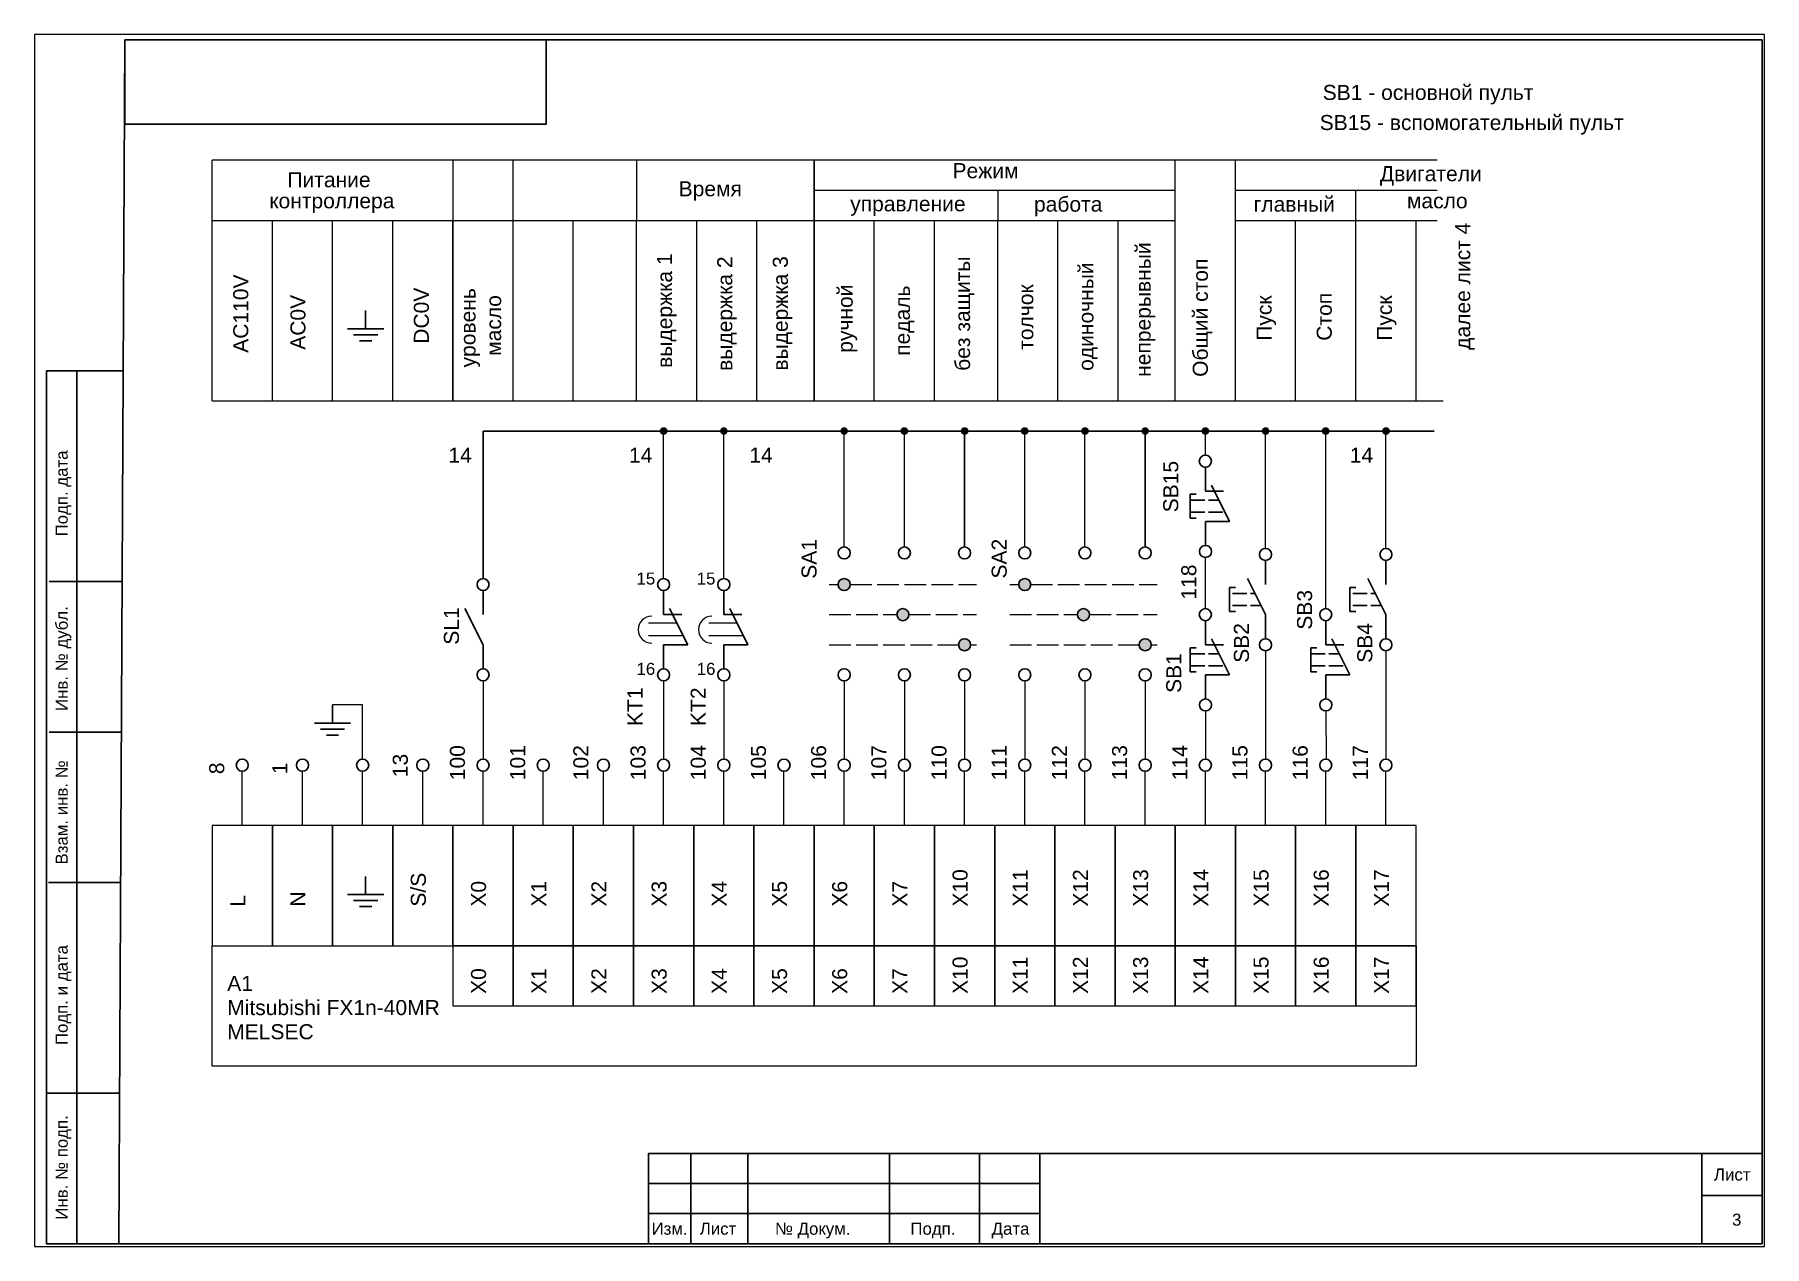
# Paper-space layout 'Лист3' of a CAD drawing. Header units: millimetres. Extents: x 0 to 287, y 0 to 201.
# The model-space entities are those that its viewports show. They can reach past a viewport. Long polylines and large blocks are cut down to what shows.
import ezdxf

# ---------------------------------------------------------------- set-up
doc = ezdxf.new("R2010")
doc.units = ezdxf.units.MM
doc.linetypes.add('ACAD_ISO02W100', pattern=[15, 12, -3])
doc.layers.add('Аппаратура', color=7, linetype='Continuous', lineweight=20)
doc.layers.add('Рамки', color=7, linetype='Continuous', lineweight=25)
doc.styles.get("Standard").update_dxf_attribs({"font": 'arial.ttf'})
pattern_1 = [(90, (0.5, -0.5), (6, -4e-16), [10, -2]), (90, (2.5, -2.5), (6, -4e-16), [6, -1.5, 3, -1.5]), (90, (4.5, -5.5), (6, -4e-16), [10, -2])]
pattern_2 = [(90, (30.5, -0.5), (6, -4e-16), [10, -2]), (90, (32.5, -2.5), (6, -4e-16), [6, -1.5, 3, -1.5]), (90, (34.5, -5.5), (6, -4e-16), [10, -2])]

msp = doc.modelspace()

# ---------------------------------------------------------------- hatches: boundary and pattern name
h = msp.add_hatch(color=256)
h.dxf.hatch_style = 1
h.paths.add_polyline_path([(2436, 3755, 1), (2435, 3755, 1)])
h = msp.add_hatch(color=256)
h.dxf.hatch_style = 1
h.paths.add_polyline_path([(2446, 3755, 1), (2445, 3755, 1)])
h = msp.add_hatch(color=256)
h.dxf.hatch_style = 1
h.paths.add_polyline_path([(2466, 3755, 1), (2465, 3755, 1)])
h = msp.add_hatch(color=256)
h.dxf.hatch_style = 1
h.paths.add_polyline_path([(2476, 3755, 1), (2475, 3755, 1)])
h = msp.add_hatch(color=256)
h.dxf.hatch_style = 1
h.paths.add_polyline_path([(2486, 3755, 1), (2485, 3755, 1)])
h = msp.add_hatch(color=256)
h.dxf.hatch_style = 1
h.paths.add_polyline_path([(2496, 3755, 1), (2495, 3755, 1)])
h = msp.add_hatch(color=256)
h.dxf.hatch_style = 1
h.paths.add_polyline_path([(2506, 3755, 1), (2505, 3755, 1)])
h = msp.add_hatch(color=256)
h.dxf.hatch_style = 1
h.paths.add_polyline_path([(2516, 3755, 1), (2515, 3755, 1)])
h = msp.add_hatch(color=256)
h.dxf.hatch_style = 1
h.paths.add_polyline_path([(2526, 3755, 1), (2525, 3755, 1)])
h = msp.add_hatch(color=256)
h.dxf.hatch_style = 1
h.paths.add_polyline_path([(2536, 3755, 1), (2535, 3755, 1)])
h = msp.add_hatch(color=256)
h.dxf.hatch_style = 1
h.paths.add_polyline_path([(2546, 3755, 1), (2545, 3755, 1)])
h = msp.add_hatch(color=256)
h.dxf.hatch_style = 1
h.paths.add_polyline_path([(2556, 3755, 1), (2555, 3755, 1)])
at = {"layer": 'Аппаратура'}
h = msp.add_hatch(dxfattribs=at)
h.set_pattern_fill('GOST_WOOD')
h.set_pattern_definition(pattern_1)
h.paths.add_polyline_path([(2466.5, 3729.5), (2464.5, 3729.5, 1)])
h.paths.add_polyline_path([(2464.5, 3729.5), (2466.5, 3729.5, 1)])
h.paths.add_polyline_path([(2474.25, 3724.5), (2476.25, 3724.5, 1)])
h = msp.add_hatch(dxfattribs=at)
h.set_pattern_fill('GOST_WOOD')
h.set_pattern_definition(pattern_1)
h.paths.add_polyline_path([(2464.5, 3729.5), (2466.5, 3729.5, 1)])
h.paths.add_polyline_path([(2466.5, 3729.5), (2464.5, 3729.5, 1)])
h.paths.add_polyline_path([(2476.25, 3724.5), (2474.25, 3724.5, 1)])
h.paths.add_polyline_path([(2474.25, 3724.5), (2476.25, 3724.5, 1)])
h = msp.add_hatch(dxfattribs=at)
h.set_pattern_fill('GOST_WOOD')
h.set_pattern_definition(pattern_1)
h.paths.add_polyline_path([(2466.5, 3729.5, 1), (2464.5, 3729.5, 1)])
h.paths.add_polyline_path([(2476.25, 3724.5, 1), (2474.25, 3724.5, 1)])
h = msp.add_hatch(color=256, dxfattribs=at)
h.dxf.hatch_style = 1
h.set_gradient(color1=(255, 255, 255), tint=1)
h.paths.add_polyline_path([(2466.5, 3729.5, 1), (2464.5, 3729.5, 1)])
h.paths.add_polyline_path([(2474.25, 3724.5, 1), (2476.25, 3724.5, 1)])
h.paths.add_polyline_path([(2486.5, 3719.5, 1), (2484.5, 3719.5, 1)])
h = msp.add_hatch(dxfattribs=at)
h.set_pattern_fill('GOST_WOOD')
h.set_pattern_definition(pattern_2)
h.paths.add_polyline_path([(2496.5, 3729.5), (2494.5, 3729.5, 1)])
h.paths.add_polyline_path([(2494.5, 3729.5), (2496.5, 3729.5, 1)])
h.paths.add_polyline_path([(2504.25, 3724.5), (2506.25, 3724.5, 1)])
h = msp.add_hatch(dxfattribs=at)
h.set_pattern_fill('GOST_WOOD')
h.set_pattern_definition(pattern_2)
h.paths.add_polyline_path([(2494.5, 3729.5), (2496.5, 3729.5, 1)])
h.paths.add_polyline_path([(2496.5, 3729.5), (2494.5, 3729.5, 1)])
h.paths.add_polyline_path([(2506.25, 3724.5), (2504.25, 3724.5, 1)])
h.paths.add_polyline_path([(2504.25, 3724.5), (2506.25, 3724.5, 1)])
h = msp.add_hatch(dxfattribs=at)
h.set_pattern_fill('GOST_WOOD')
h.set_pattern_definition(pattern_2)
h.paths.add_polyline_path([(2496.5, 3729.5, 1), (2494.5, 3729.5, 1)])
h.paths.add_polyline_path([(2506.25, 3724.5, 1), (2504.25, 3724.5, 1)])
h = msp.add_hatch(color=256, dxfattribs=at)
h.dxf.hatch_style = 1
h.set_gradient(color1=(255, 255, 255), tint=1)
h.paths.add_polyline_path([(2496.5, 3729.5, 1), (2494.5, 3729.5, 1)])
h.paths.add_polyline_path([(2504.25, 3724.5, 1), (2506.25, 3724.5, 1)])
h.paths.add_polyline_path([(2516.5, 3719.5, 1), (2514.5, 3719.5, 1)])

# ---------------------------------------------------------------- linework, layer by layer
for p, q in [((2386, 3775), (2386, 3772)), ((2383, 3772), (2389, 3772)), ((2384, 3771), (2388, 3771)), ((2385, 3770), (2387, 3770)), ((2405.5, 3730.5), (2405.5, 3755)), ((2405.5, 3755), (2563.5, 3755)), ((2485.5, 3754.5), (2485.5, 3735.75)), ((2515.5, 3754.5), (2515.5, 3735.75)), ((2525.5, 3749), (2525.5, 3745)), ((2525.5, 3745), (2528.5, 3745)), ((2529.5, 3740), (2526.5, 3746)), ((2524, 3744.5), (2523, 3744.5)), ((2523, 3744.5), (2523, 3740.5)), ((2523, 3740.5), (2524, 3740.5)), ((2525.5, 3736), (2525.5, 3740)), ((2525.5, 3740), (2529.5, 3740)), ((2535.5, 3733.5), (2535.5, 3729.5)), ((2555.5, 3733.5), (2555.5, 3729.5)), ((2535.5, 3724.5), (2532.5, 3730.5)), ((2555.5, 3724.5), (2552.5, 3730.5)), ((2405.5, 3728.5), (2405.5, 3724.5)), ((2435.5, 3728.5), (2435.5, 3724.5)), ((2445.5, 3728.5), (2445.5, 3724.5)), ((2530.5, 3729), (2529.5, 3729)), ((2529.5, 3729), (2529.5, 3725)), ((2550.5, 3729), (2549.5, 3729)), ((2549.5, 3729), (2549.5, 3725)), ((2405.5, 3719.5), (2402.5, 3725.5)), ((2435.5, 3724.5), (2438.5, 3724.5)), ((2439.5, 3719.5), (2436.5, 3725.5)), ((2445.5, 3724.5), (2448.5, 3724.5)), ((2449.5, 3719.5), (2446.5, 3725.5)), ((2529.5, 3725), (2530.5, 3725)), ((2535.5, 3720.5), (2535.5, 3724.5)), ((2549.5, 3725), (2550.5, 3725)), ((2555.5, 3720.5), (2555.5, 3724.5)), ((2525.5, 3723.5), (2525.5, 3719.5)), ((2545.5, 3723.5), (2545.5, 3719.5)), ((2405.5, 3715.5), (2405.5, 3719.5)), ((2435.5, 3715.5), (2435.5, 3719.5)), ((2435.5, 3719.5), (2439.5, 3719.5)), ((2445.5, 3715.5), (2445.5, 3719.5)), ((2445.5, 3719.5), (2449.5, 3719.5)), ((2524, 3719), (2523, 3719)), ((2523, 3719), (2523, 3715)), ((2525.5, 3719.5), (2528.5, 3719.5)), ((2529.5, 3714.5), (2526.5, 3720.5)), ((2544, 3719), (2543, 3719)), ((2543, 3719), (2543, 3715)), ((2545.5, 3719.5), (2548.5, 3719.5)), ((2549.5, 3714.5), (2546.5, 3720.5)), ((2523, 3715), (2524, 3715)), ((2525.5, 3710.5), (2525.5, 3714.5)), ((2525.5, 3714.5), (2529.5, 3714.5)), ((2543, 3715), (2544, 3715)), ((2545.5, 3710.5), (2545.5, 3714.5)), ((2545.5, 3714.5), (2549.5, 3714.5)), ((2380.5, 3709.5), (2380.5, 3706.5)), ((2377.5, 3706.5), (2383.5, 3706.5)), ((2378.5, 3705.5), (2382.5, 3705.5)), ((2379.5, 3704.5), (2381.5, 3704.5)), ((2386, 3681), (2386, 3678)), ((2383, 3678), (2389, 3678)), ((2384, 3677), (2388, 3677)), ((2385, 3676), (2387, 3676))]:
    msp.add_line(p, q)
at = {"linetype": 'ACAD_ISO02W100', "ltscale": 0.2}
for p, q in [((2523, 3743.5), (2527.75, 3743.5)), ((2523, 3741.5), (2528.75, 3741.5)), ((2530, 3728), (2533.75, 3728)), ((2550, 3728), (2553.75, 3728)), ((2530, 3726), (2534.75, 3726)), ((2550, 3726), (2554.75, 3726)), ((2523, 3718), (2527.75, 3718)), ((2523, 3716), (2528.75, 3716)), ((2543, 3718), (2547.75, 3718)), ((2543, 3716), (2548.75, 3716))]:
    msp.add_line(p, q, dxfattribs=at)
for centre, radius in [((2435.5, 3755), 0.5), ((2445.5, 3755), 0.5), ((2465.5, 3755), 0.5), ((2475.5, 3755), 0.5), ((2485.5, 3755), 0.5), ((2495.5, 3755), 0.5), ((2505.5, 3755), 0.5), ((2515.5, 3755), 0.5), ((2525.5, 3755), 0.5), ((2535.5, 3755), 0.5), ((2545.5, 3755), 0.5), ((2555.5, 3755), 0.5), ((2525.5, 3750), 1), ((2525.52, 3735), 1), ((2465.5, 3734.75), 1), ((2475.5, 3734.75), 1), ((2485.5, 3734.75), 1), ((2495.5, 3734.75), 1), ((2505.5, 3734.75), 1), ((2515.5, 3734.75), 1), ((2535.5, 3734.5), 1), ((2555.5, 3734.5), 1), ((2405.5, 3729.5), 1), ((2435.5, 3729.5), 1), ((2445.5, 3729.5), 1), ((2465.5, 3729.5), 1), ((2495.5, 3729.5), 1), ((2475.25, 3724.5), 1), ((2505.25, 3724.5), 1), ((2525.5, 3724.5), 1), ((2545.5, 3724.5), 1), ((2485.5, 3719.5), 1), ((2515.5, 3719.5), 1), ((2535.5, 3719.5), 1), ((2555.5, 3719.5), 1), ((2405.5, 3714.5), 1), ((2435.5, 3714.5), 1), ((2445.5, 3714.5), 1), ((2465.5, 3714.5), 1), ((2475.5, 3714.5), 1), ((2485.5, 3714.5), 1), ((2495.5, 3714.5), 1), ((2505.5, 3714.5), 1), ((2515.5, 3714.5), 1), ((2525.52, 3709.5), 1), ((2545.52, 3709.5), 1), ((2365.5, 3699.5), 1), ((2375.5, 3699.5), 1), ((2385.5, 3699.5), 1), ((2395.5, 3699.5), 1), ((2405.5, 3699.5), 1), ((2415.5, 3699.5), 1), ((2425.5, 3699.5), 1), ((2435.5, 3699.5), 1), ((2445.5, 3699.5), 1), ((2455.5, 3699.5), 1), ((2465.5, 3699.5), 1), ((2475.5, 3699.5), 1), ((2485.5, 3699.5), 1), ((2495.5, 3699.5), 1), ((2505.5, 3699.5), 1), ((2515.5, 3699.5), 1), ((2525.5, 3699.5), 1), ((2535.5, 3699.5), 1), ((2545.5, 3699.5), 1), ((2555.5, 3699.5), 1)]:
    msp.add_circle(centre, radius)
at = {"layer": 'Аппаратура'}
for p, q in [((2460.5, 3800), (2360.5, 3800)), ((2360.5, 3760), (2360.5, 3800)), ((2400.5, 3800), (2400.5, 3790)), ((2410.5, 3760), (2410.5, 3800)), ((2431, 3800), (2431, 3790)), ((2460.5, 3800), (2460.5, 3790)), ((2564, 3800), (2460.5, 3800)), ((2460.5, 3790), (2460.5, 3800)), ((2520.5, 3790), (2520.5, 3800)), ((2530.5, 3790), (2530.5, 3800)), ((2460.5, 3795), (2520.5, 3795)), ((2491, 3795), (2491, 3790)), ((2530.5, 3795), (2564, 3795)), ((2550.5, 3760), (2550.5, 3795)), ((2360.5, 3790), (2460.5, 3790)), ((2370.5, 3760), (2370.5, 3790)), ((2380.5, 3760), (2380.5, 3790)), ((2390.5, 3760), (2390.5, 3790)), ((2400.5, 3790), (2400.5, 3760)), ((2400.5, 3760), (2400.5, 3790)), ((2420.5, 3760), (2420.5, 3790)), ((2431, 3760), (2431, 3790)), ((2441, 3760), (2441, 3790)), ((2451, 3760), (2451, 3790)), ((2460.5, 3790), (2520.5, 3790)), ((2460.5, 3790), (2460.5, 3760)), ((2460.5, 3760), (2460.5, 3790)), ((2470.5, 3760), (2470.5, 3790)), ((2480.5, 3760), (2480.5, 3790)), ((2491, 3760), (2491, 3790)), ((2501, 3760), (2501, 3790)), ((2511, 3760), (2511, 3790)), ((2520.5, 3760), (2520.5, 3790)), ((2520.5, 3760), (2520.5, 3790)), ((2530.5, 3790), (2564, 3790)), ((2530.5, 3760), (2530.5, 3790)), ((2540.5, 3760), (2540.5, 3790)), ((2560.5, 3760), (2560.5, 3790)), ((2360.5, 3760), (2460.5, 3760)), ((2460.5, 3760), (2565, 3760)), ((2435.5, 3730.5), (2435.5, 3754.5)), ((2445.5, 3730.5), (2445.5, 3754.5)), ((2465.5, 3735.75), (2465.5, 3754.5)), ((2475.5, 3735.75), (2475.5, 3754.5)), ((2495.5, 3735.75), (2495.5, 3754.5)), ((2505.5, 3735.75), (2505.5, 3754.5)), ((2525.5, 3751), (2525.5, 3755)), ((2535.5, 3735.5), (2535.5, 3754.5)), ((2545.5, 3725.5), (2545.5, 3754.5)), ((2555.5, 3735.5), (2555.5, 3754.5)), ((2525.5, 3725.5), (2525.51, 3734)), ((2437.7, 3723.1), (2433, 3723.1)), ((2447.7, 3723.1), (2443, 3723.1)), ((2438.75, 3721), (2433, 3721)), ((2448.75, 3721), (2443, 3721)), ((2535.5, 3718.5), (2535.5, 3700.5)), ((2555.5, 3718.5), (2555.5, 3700.5)), ((2405.5, 3713.5), (2405.5, 3700.5)), ((2435.5, 3713.5), (2435.5, 3700.5)), ((2445.5, 3713.5), (2445.5, 3700.5)), ((2465.5, 3713.5), (2465.5, 3700.5)), ((2475.5, 3713.5), (2475.5, 3700.5)), ((2485.5, 3713.5), (2485.5, 3700.5)), ((2495.5, 3713.5), (2495.5, 3700.5)), ((2505.5, 3713.5), (2505.5, 3700.5)), ((2515.5, 3713.5), (2515.5, 3700.5)), ((2385.5, 3709.5), (2380.5, 3709.5)), ((2385.5, 3700.5), (2385.5, 3709.5)), ((2525.52, 3708.5), (2525.55, 3700.39)), ((2545.5, 3708.5), (2545.55, 3700.39)), ((2365.5, 3689.5), (2365.5, 3698.5)), ((2375.5, 3689.5), (2375.5, 3698.5)), ((2385.5, 3689.5), (2385.5, 3698.5)), ((2395.5, 3689.5), (2395.5, 3698.5)), ((2405.5, 3689.5), (2405.5, 3698.5)), ((2415.5, 3689.5), (2415.5, 3698.5)), ((2425.5, 3689.5), (2425.5, 3698.5)), ((2435.5, 3689.5), (2435.5, 3698.5)), ((2445.5, 3689.5), (2445.5, 3698.5)), ((2455.5, 3689.5), (2455.5, 3698.5)), ((2465.5, 3689.5), (2465.5, 3698.5)), ((2475.5, 3689.5), (2475.5, 3698.5)), ((2485.5, 3689.5), (2485.5, 3698.5)), ((2495.5, 3689.5), (2495.5, 3698.5)), ((2505.5, 3689.5), (2505.5, 3698.5)), ((2515.5, 3689.5), (2515.5, 3698.5)), ((2525.5, 3689.5), (2525.5, 3698.5)), ((2535.5, 3689.5), (2535.5, 3698.5)), ((2545.5, 3689.5), (2545.5, 3698.5)), ((2555.5, 3689.5), (2555.5, 3698.5))]:
    msp.add_line(p, q, dxfattribs=at)
at = {"layer": 'Аппаратура', "linetype": 'ACAD_ISO02W100', "ltscale": 0.3}
for p, q in [((2463, 3729.5), (2464.5, 3729.5)), ((2466.5, 3729.5), (2487.5, 3729.5)), ((2493, 3729.5), (2494.5, 3729.5)), ((2496.5, 3729.5), (2517.5, 3729.5)), ((2463, 3724.5), (2474.25, 3724.5)), ((2476.25, 3724.5), (2487.5, 3724.5)), ((2493, 3724.5), (2504.25, 3724.5)), ((2506.25, 3724.5), (2517.5, 3724.5)), ((2463, 3719.5), (2484.5, 3719.5)), ((2486.5, 3719.5), (2487.5, 3719.5)), ((2493, 3719.5), (2514.5, 3719.5)), ((2516.5, 3719.5), (2517.5, 3719.5))]:
    msp.add_line(p, q, dxfattribs=at)
at = {"layer": 'Аппаратура'}
for points in [[(2360.5, 3669.5), (2370.5, 3669.5), (2370.5, 3689.5), (2360.5, 3689.5)], [(2370.5, 3669.5), (2380.5, 3669.5), (2380.5, 3689.5), (2370.5, 3689.5)], [(2380.5, 3669.5), (2390.5, 3669.5), (2390.5, 3689.5), (2380.5, 3689.5)], [(2390.5, 3669.5), (2400.5, 3669.5), (2400.5, 3689.5), (2390.5, 3689.5)], [(2400.5, 3669.5), (2410.5, 3669.5), (2410.5, 3689.5), (2400.5, 3689.5)], [(2410.5, 3669.5), (2420.5, 3669.5), (2420.5, 3689.5), (2410.5, 3689.5)], [(2420.5, 3669.5), (2430.5, 3669.5), (2430.5, 3689.5), (2420.5, 3689.5)], [(2430.5, 3669.5), (2440.5, 3669.5), (2440.5, 3689.5), (2430.5, 3689.5)], [(2440.5, 3669.5), (2450.5, 3669.5), (2450.5, 3689.5), (2440.5, 3689.5)], [(2450.5, 3669.5), (2460.5, 3669.5), (2460.5, 3689.5), (2450.5, 3689.5)], [(2460.5, 3669.5), (2470.5, 3669.5), (2470.5, 3689.5), (2460.5, 3689.5)], [(2470.5, 3669.5), (2480.5, 3669.5), (2480.5, 3689.5), (2470.5, 3689.5)], [(2480.5, 3669.5), (2490.5, 3669.5), (2490.5, 3689.5), (2480.5, 3689.5)], [(2490.5, 3669.5), (2500.5, 3669.5), (2500.5, 3689.5), (2490.5, 3689.5)], [(2500.5, 3669.5), (2510.5, 3669.5), (2510.5, 3689.5), (2500.5, 3689.5)], [(2510.5, 3669.5), (2520.5, 3669.5), (2520.5, 3689.5), (2510.5, 3689.5)], [(2520.5, 3669.5), (2530.5, 3669.5), (2530.5, 3689.5), (2520.5, 3689.5)], [(2530.5, 3669.5), (2540.5, 3669.5), (2540.5, 3689.5), (2530.5, 3689.5)], [(2540.5, 3669.5), (2550.5, 3669.5), (2550.5, 3689.5), (2540.5, 3689.5)], [(2550.5, 3669.5), (2560.5, 3669.5), (2560.5, 3689.5), (2550.5, 3689.5)], [(2360.5, 3669.5), (2560.5, 3669.5), (2560.5, 3649.5), (2360.5, 3649.5)], [(2400.5, 3659.5), (2410.5, 3659.5), (2410.5, 3669.5), (2400.5, 3669.5)], [(2410.5, 3659.5), (2420.5, 3659.5), (2420.5, 3669.5), (2410.5, 3669.5)], [(2420.5, 3659.5), (2430.5, 3659.5), (2430.5, 3669.5), (2420.5, 3669.5)], [(2430.5, 3659.5), (2440.5, 3659.5), (2440.5, 3669.5), (2430.5, 3669.5)], [(2440.5, 3659.5), (2450.5, 3659.5), (2450.5, 3669.5), (2440.5, 3669.5)], [(2450.5, 3659.5), (2460.5, 3659.5), (2460.5, 3669.5), (2450.5, 3669.5)], [(2460.5, 3659.5), (2470.5, 3659.5), (2470.5, 3669.5), (2460.5, 3669.5)], [(2470.5, 3659.5), (2480.5, 3659.5), (2480.5, 3669.5), (2470.5, 3669.5)], [(2480.5, 3659.5), (2490.5, 3659.5), (2490.5, 3669.5), (2480.5, 3669.5)], [(2490.5, 3659.5), (2500.5, 3659.5), (2500.5, 3669.5), (2490.5, 3669.5)], [(2500.5, 3659.5), (2510.5, 3659.5), (2510.5, 3669.5), (2500.5, 3669.5)], [(2510.5, 3659.5), (2520.5, 3659.5), (2520.5, 3669.5), (2510.5, 3669.5)], [(2520.5, 3659.5), (2530.5, 3659.5), (2530.5, 3669.5), (2520.5, 3669.5)], [(2530.5, 3659.5), (2540.5, 3659.5), (2540.5, 3669.5), (2530.5, 3669.5)], [(2540.5, 3659.5), (2550.5, 3659.5), (2550.5, 3669.5), (2540.5, 3669.5)], [(2550.5, 3659.5), (2560.5, 3659.5), (2560.5, 3669.5), (2550.5, 3669.5)]]:
    msp.add_lwpolyline(points, close=True, dxfattribs=at)
for centre in [(2433.52, 3722), (2443.52, 3722)]:
    msp.add_arc(centre, 2.23, 90, 270, dxfattribs=at)
at = {"layer": 'Рамки'}
for p, q in [((2345, 3620), (2346, 3820)), ((2346, 3820), (2618, 3820)), ((2618, 3820), (2618, 3620)), ((2333, 3765), (2345.72, 3765)), ((2333, 3620), (2333, 3765)), ((2338, 3620), (2338, 3765)), ((2345.42, 3730), (2333.42, 3730)), ((2345.42, 3705), (2333.42, 3705)), ((2345.3, 3680), (2333.3, 3680)), ((2345.12, 3645), (2333.12, 3645)), ((2345.12, 3645), (2333.12, 3645)), ((2345.12, 3645), (2333.12, 3645)), ((2440, 3635), (2440, 3620)), ((2449.5, 3635), (2449.5, 3620)), ((2473, 3635), (2473, 3620)), ((2488, 3635), (2488, 3620)), ((2608, 3635), (2608, 3620)), ((2433, 3630), (2498, 3630)), ((2608, 3628), (2618, 3628)), ((2433, 3625), (2498, 3625)), ((2345, 3620), (2333, 3620)), ((2618, 3620), (2345, 3620))]:
    msp.add_line(p, q, dxfattribs=at)
for points in [[(2346, 3820), (2416, 3820), (2416, 3806), (2346, 3806)], [(2433, 3620), (2433, 3635), (2618, 3635), (2618, 3620)], [(2433, 3635), (2498, 3635), (2498, 3620), (2433, 3620)]]:
    msp.add_lwpolyline(points, close=True, dxfattribs=at)

# ---------------------------------------------------------------- texts
for s, height, p in [('SB1 - основной пульт', 2.5, (2545, 3810)), ('SB15 - вспомогательный пульт', 2.5, (2544.5, 3805)), ('Режим', 2.5, (2483.5, 3797)), ('Питание', 2.5, (2373, 3795.5)), ('Время', 2.5, (2438, 3794)), ('Двигатели', 2.5, (2554.5, 3796.5)), ('контроллера', 2.5, (2370, 3792)), ('управление', 2.5, (2466.5, 3791.5)), ('работа', 2.5, (2497.03, 3791.44)), ('главный', 2.5, (2533.53, 3791.44)), ('масло', 2.5, (2559, 3792)), ('14', 2.5, (2399.75, 3749.75)), ('14', 2.5, (2429.75, 3749.75)), ('14', 2.5, (2449.75, 3749.75)), ('14', 2.5, (2549.5, 3749.75)), ('15', 2, (2431, 3729.5)), ('15', 2, (2441, 3729.5)), ('16', 2, (2431, 3714.5)), ('16', 2, (2441, 3714.5)), ('A1', 2.5, (2363, 3662)), ('Mitsubishi FX1n-40MR', 2.5, (2363, 3657.98)), ('MELSEC', 2.5, (2363, 3653.97))]:
    msp.add_text(s, height=height).set_placement(p)
for s, p in [('далее лист 4', (2569.5, 3768.5)), ('непрерывный', (2516.41, 3764)), ('выдержка 1', (2436.91, 3765.5)), ('выдержка 2', (2446.91, 3765)), ('выдержка 3', (2456.14, 3765.04)), ('без защиты', (2486.41, 3765)), ('одиночный', (2506.91, 3765)), ('Общий стоп', (2525.91, 3764)), ('AC110V', (2366.5, 3768)), ('ручной', (2466.91, 3768)), ('педаль', (2476.41, 3767.5)), ('толчок', (2496.91, 3768.5)), ('AC0V', (2376, 3768.5)), ('DC0V', (2396.5, 3769.5)), ('уровень', (2404.25, 3765.56)), ('масло', (2408.5, 3767.5)), ('Пуск', (2536.5, 3770)), ('Стоп', (2546.5, 3770)), ('Пуск', (2556.5, 3770)), ('SB15', (2521, 3741.5)), ('SA1', (2460.91, 3730.47)), ('SA2', (2492.5, 3730.5)), ('118', (2524, 3727)), ('SB3', (2543.24, 3722)), ('SL1', (2401.5, 3719.5)), ('SB2', (2532.74, 3716.5)), ('SB4', (2553.24, 3716.5)), ('SB1', (2521.5, 3711.5)), ('KT1', (2432, 3706)), ('KT2', (2442.5, 3706)), ('100', (2402.5, 3697)), ('101', (2412.5, 3697)), ('102', (2423, 3697)), ('103', (2432.5, 3697)), ('104', (2442.5, 3697)), ('105', (2452.5, 3697)), ('106', (2462.5, 3697)), ('107', (2472.5, 3697)), ('110', (2482.5, 3697)), ('111', (2492.5, 3697)), ('112', (2502.5, 3697)), ('113', (2512.5, 3697)), ('114', (2522.5, 3697)), ('115', (2532.5, 3697)), ('116', (2542.5, 3697)), ('117', (2552.5, 3697)), ('8', (2362.5, 3698)), ('1', (2373, 3698)), ('13', (2393, 3697.5)), ('S/S', (2396, 3676)), ('X10', (2486, 3676)), ('X11', (2496, 3676)), ('X12', (2506, 3676)), ('X13', (2516, 3676)), ('X14', (2526, 3676)), ('X15', (2536, 3676)), ('X16', (2546, 3676)), ('X17', (2556, 3676)), ('X0', (2406, 3676)), ('X1', (2416, 3676)), ('X2', (2426, 3676)), ('X3', (2436, 3676)), ('X4', (2446, 3676)), ('X5', (2456, 3676)), ('X6', (2466, 3676)), ('X7', (2476, 3676)), ('L', (2366, 3676)), ('N', (2376, 3676)), ('X10', (2486, 3661.5)), ('X11', (2496, 3661.5)), ('X12', (2506, 3661.5)), ('X13', (2516, 3661.5)), ('X14', (2526, 3661.5)), ('X15', (2536, 3661.5)), ('X16', (2546, 3661.5)), ('X17', (2556, 3661.5)), ('X0', (2406, 3661.5)), ('X1', (2416, 3661.5)), ('X2', (2426, 3661.5)), ('X3', (2436, 3661.5)), ('X4', (2446, 3661.5)), ('X5', (2456, 3661.5)), ('X6', (2466, 3661.5)), ('X7', (2476, 3661.5))]:
    msp.add_text(s, height=2.5, rotation=90).set_placement(p)
for s, p in [('Подп. дата', (2336.5, 3737.5)), ('Инв. № дубл.', (2336.5, 3708.5)), ('Взам. инв. №', (2336.5, 3683)), ('Подп. и дата', (2336.5, 3653)), ('Инв. № подп.', (2336.5, 3624))]:
    msp.add_text(s, height=2, rotation=90, dxfattribs=at).set_placement(p)
for s, p in [('Лист', (2610, 3630.5)), ('3', (2613, 3623)), ('Изм.', (2433.5, 3621.5)), ('Лист', (2441.5, 3621.5)), ('№ Докум.', (2454, 3621.5)), ('Подп.', (2476.5, 3621.5)), ('Дата', (2490, 3621.5))]:
    msp.add_text(s, height=2, dxfattribs=at).set_placement(p)

psp = doc.layouts.new('Лист3')

# ---------------------------------------------------------------- viewports
at = {"layer": 'Аппаратура'}
psp.add_viewport(center=(143.64, 100.81), size=(287.38, 201.2967), view_center_point=(2474.69, 3720.21), view_height=201.2967, dxfattribs=at)

doc.saveas('drawing.dxf')
